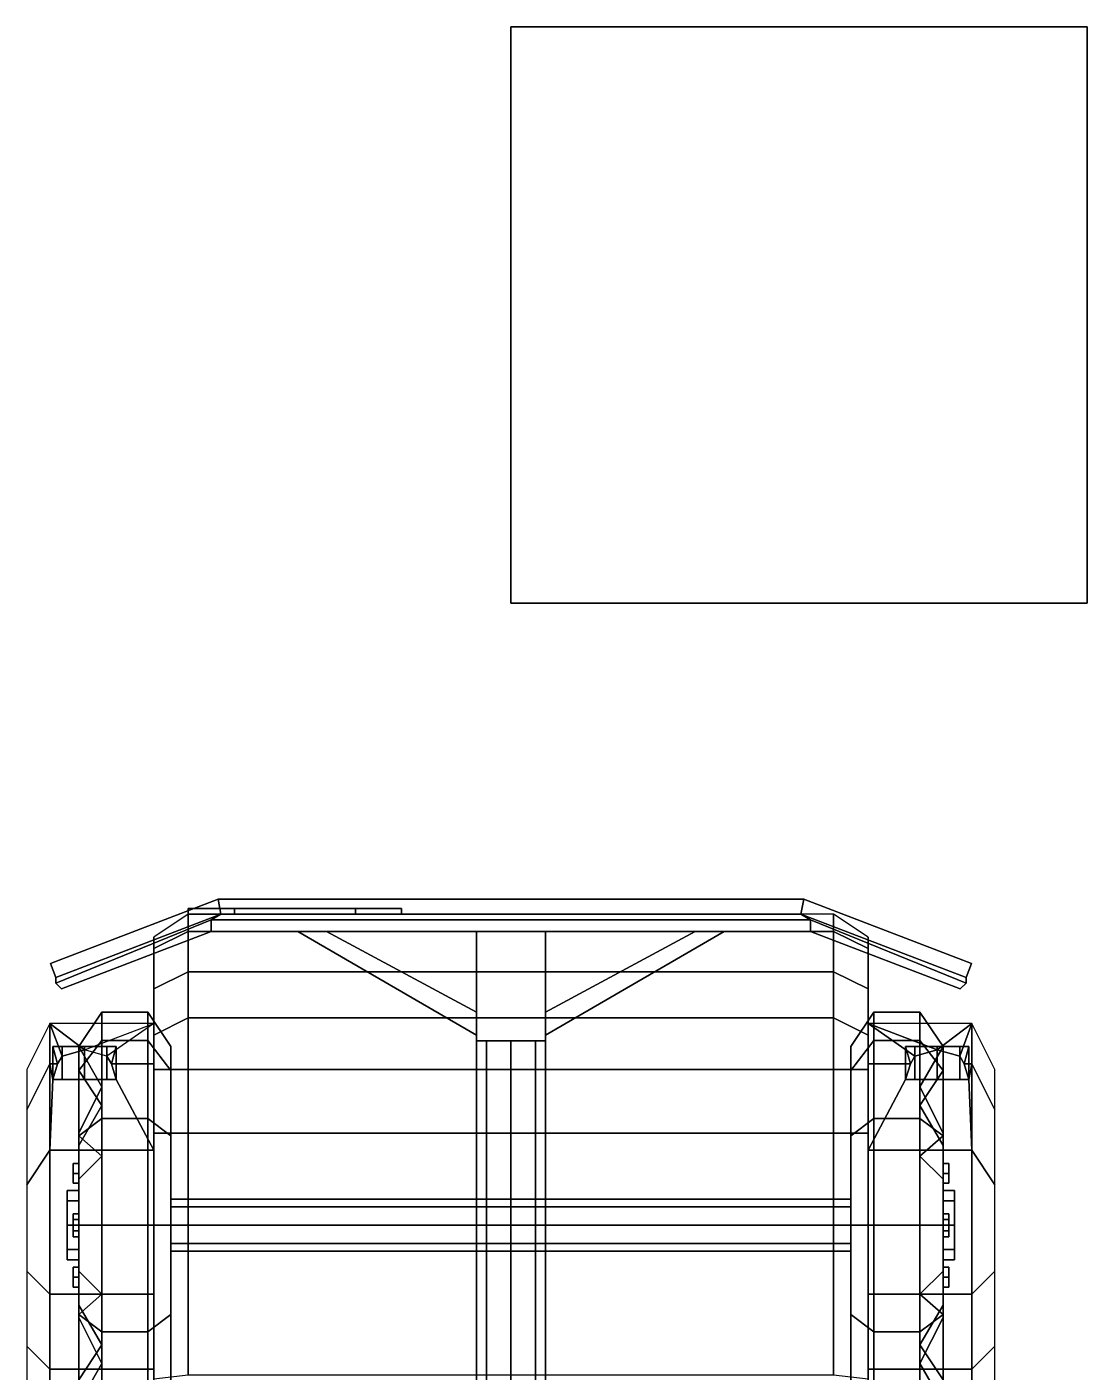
# Model space of a CAD drawing. Header units: millimetres. Extents: x -0.92 to 1, y -2.02 to 3.5.
# Drawn here: x -0.84 to 1, y 1.165 to 3.5 of the extents above; entities that cross this region are included whole.
import ezdxf

# ---------------------------------------------------------------- set-up
doc = ezdxf.new("R2010")
doc.units = ezdxf.units.MM
doc.layers.add('hull', color=3, linetype='Continuous')
doc.layers.add('wheels', color=2, linetype='Continuous')

msp = doc.modelspace()

# ---------------------------------------------------------------- linework, layer by layer
for points in [[(1, 3.5, -2.46), (1, 3.5, -3.46), (0, 3.5, -3.46), (0, 3.5, -2.46)], [(1, 3.5, -3.46), (1, 2.5, -3.46), (0, 2.5, -3.46), (0, 3.5, -3.46)], [(0, 3.5, -3.46), (0, 2.5, -3.46), (0, 2.5, -2.46), (0, 3.5, -2.46)], [(0, 3.5, -2.46), (0, 2.5, -2.46), (1, 2.5, -2.46), (1, 3.5, -2.46)], [(1, 2.5, -2.46), (1, 2.5, -3.46), (1, 3.5, -3.46), (1, 3.5, -2.46)], [(0, 2.5, -2.46), (0, 2.5, -3.46), (1, 2.5, -3.46), (1, 2.5, -2.46)], [(-0.5034, 1.96, 0.52), (-0.5083, 1.986, 0.505), (-0.7993, 1.8743, 0.505), (-0.79, 1.85, 0.52)], [(-0.5083, 1.986, 0.475), (-0.5034, 1.96, 0.46), (-0.79, 1.85, 0.46), (-0.7993, 1.8743, 0.475)], [(-0.5083, 1.986, 0.505), (-0.5083, 1.986, 0.475), (-0.7993, 1.8743, 0.475), (-0.7993, 1.8743, 0.505)], [(-0.5083, 1.986, 0.505), (-0.5034, 1.96, 0.52), (0.5034, 1.96, 0.52), (0.5083, 1.986, 0.505)], [(-0.5083, 1.986, 0.475), (-0.5083, 1.986, 0.505), (0.5083, 1.986, 0.505), (0.5083, 1.986, 0.475)], [(-0.5034, 1.96, 0.46), (-0.5083, 1.986, 0.475), (0.5083, 1.986, 0.475), (0.5034, 1.96, 0.46)], [(0.5083, 1.986, 0.505), (0.5034, 1.96, 0.52), (0.79, 1.85, 0.52), (0.7993, 1.8743, 0.505)], [(0.5034, 1.96, 0.46), (0.5083, 1.986, 0.475), (0.7993, 1.8743, 0.475), (0.79, 1.85, 0.46)], [(0.5083, 1.986, 0.475), (0.5083, 1.986, 0.505), (0.7993, 1.8743, 0.505), (0.7993, 1.8743, 0.475)], [(-0.19, 1.97, 0.69), (-0.19, 1.97, 0.55), (-0.56, 1.97, 0.55), (-0.56, 1.97, 0.69)], [(-0.27, 1.97, 0.78), (-0.19, 1.97, 0.69), (-0.56, 1.97, 0.69), (-0.48, 1.97, 0.78)], [(-0.48, 1.96, 0.78), (-0.48, 1.97, 0.78), (-0.56, 1.97, 0.69), (-0.56, 1.96, 0.69)], [(-0.56, 1.96, 0.69), (-0.56, 1.97, 0.69), (-0.56, 1.97, 0.55), (-0.56, 1.96, 0.55)], [(-0.27, 1.96, 0.78), (-0.27, 1.97, 0.78), (-0.48, 1.97, 0.78), (-0.48, 1.96, 0.78)], [(-0.19, 1.96, 0.69), (-0.19, 1.97, 0.69), (-0.27, 1.97, 0.78), (-0.27, 1.96, 0.78)], [(-0.19, 1.96, 0.55), (-0.19, 1.97, 0.55), (-0.19, 1.97, 0.69), (-0.19, 1.96, 0.69)], [(-0.5034, 1.96, 0.46), (-0.52, 1.95, 0.43), (-0.79, 1.84, 0.43), (-0.79, 1.85, 0.46)], [(-0.79, 1.84, 0.55), (-0.52, 1.95, 0.55), (-0.5034, 1.96, 0.52), (-0.79, 1.85, 0.52)], [(-0.79, 1.84, 0.43), (-0.52, 1.95, 0.43), (-0.52, 1.93, 0.43), (-0.78, 1.83, 0.43)], [(-0.52, 1.93, 0.55), (-0.52, 1.95, 0.55), (-0.79, 1.84, 0.55), (-0.78, 1.83, 0.55)], [(-0.56, 1.96, 0.69), (-0.56, 1.96, 0.55), (-0.19, 1.96, 0.55), (-0.19, 1.96, 0.69)], [(-0.48, 1.96, 0.78), (-0.56, 1.96, 0.69), (-0.19, 1.96, 0.69), (-0.27, 1.96, 0.78)], [(-0.52, 1.95, 0.43), (-0.5034, 1.96, 0.46), (0.5034, 1.96, 0.46), (0.52, 1.95, 0.43)], [(0.5034, 1.96, 0.52), (-0.5034, 1.96, 0.52), (-0.52, 1.95, 0.55), (0.52, 1.95, 0.55)], [(-0.52, 1.93, 0.43), (-0.52, 1.95, 0.43), (0.52, 1.95, 0.43), (0.52, 1.93, 0.43)], [(0.52, 1.95, 0.55), (-0.52, 1.95, 0.55), (-0.52, 1.93, 0.55), (0.52, 1.93, 0.55)], [(0.79, 1.84, 0.43), (0.52, 1.95, 0.43), (0.5034, 1.96, 0.46), (0.79, 1.85, 0.46)], [(0.5034, 1.96, 0.52), (0.52, 1.95, 0.55), (0.79, 1.84, 0.55), (0.79, 1.85, 0.52)], [(0.52, 1.93, 0.43), (0.52, 1.95, 0.43), (0.79, 1.84, 0.43), (0.78, 1.83, 0.43)], [(0.79, 1.84, 0.55), (0.52, 1.95, 0.55), (0.52, 1.93, 0.55), (0.78, 1.83, 0.55)], [(-0.78, 1.83, 0.43), (-0.52, 1.93, 0.43), (-0.52, 1.93, 0.55), (-0.78, 1.83, 0.55)], [(-0.37, 1.93, 0.55), (-0.52, 1.93, 0.55), (-0.52, 1.93, 0.43), (-0.37, 1.93, 0.43)], [(-0.37, 1.93, 0.43), (-0.06, 1.75, 0.43), (-0.06, 1.75, 0.55), (-0.37, 1.93, 0.55)], [(-0.32, 1.93, 0.43), (-0.06, 1.79, 0.43), (-0.06, 1.75, 0.43), (-0.37, 1.93, 0.43)], [(-0.06, 1.75, 0.55), (-0.06, 1.79, 0.55), (-0.32, 1.93, 0.55), (-0.37, 1.93, 0.55)], [(-0.06, 1.93, 0.55), (-0.32, 1.93, 0.55), (-0.32, 1.93, 0.43), (-0.06, 1.93, 0.43)], [(-0.32, 1.93, 0.55), (-0.06, 1.79, 0.55), (-0.06, 1.79, 0.43), (-0.32, 1.93, 0.43)], [(-0.06, 1.79, 0.55), (-0.06, 1.93, 0.55), (-0.06, 1.93, 0.43), (-0.06, 1.79, 0.43)], [(-0.06, 1.74, 0.43), (-0.06, 1.93, 0.43), (0.06, 1.93, 0.43), (0.06, 1.74, 0.43)], [(0.06, 1.93, 0.55), (-0.06, 1.93, 0.55), (-0.06, 1.74, 0.55), (0.06, 1.74, 0.55)], [(0.32, 1.93, 0.55), (0.06, 1.93, 0.55), (0.06, 1.93, 0.43), (0.32, 1.93, 0.43)], [(0.06, 1.79, 0.43), (0.06, 1.93, 0.43), (0.06, 1.93, 0.55), (0.06, 1.79, 0.55)], [(0.32, 1.93, 0.43), (0.06, 1.79, 0.43), (0.06, 1.79, 0.55), (0.32, 1.93, 0.55)], [(0.37, 1.93, 0.55), (0.06, 1.75, 0.55), (0.06, 1.75, 0.43), (0.37, 1.93, 0.43)], [(0.06, 1.75, 0.43), (0.06, 1.79, 0.43), (0.32, 1.93, 0.43), (0.37, 1.93, 0.43)], [(0.32, 1.93, 0.55), (0.06, 1.79, 0.55), (0.06, 1.75, 0.55), (0.37, 1.93, 0.55)], [(0.52, 1.93, 0.55), (0.37, 1.93, 0.55), (0.37, 1.93, 0.43), (0.52, 1.93, 0.43)], [(0.78, 1.83, 0.55), (0.52, 1.93, 0.55), (0.52, 1.93, 0.43), (0.78, 1.83, 0.43)], [(-0.7993, 1.8743, 0.475), (-0.79, 1.85, 0.46), (-0.79, 1.85, 0.52), (-0.7993, 1.8743, 0.505)], [(0.7993, 1.8743, 0.505), (0.79, 1.85, 0.52), (0.79, 1.85, 0.46), (0.7993, 1.8743, 0.475)], [(-0.79, 1.85, 0.46), (-0.79, 1.84, 0.43), (-0.79, 1.84, 0.55), (-0.79, 1.85, 0.52)], [(0.79, 1.85, 0.52), (0.79, 1.84, 0.55), (0.79, 1.84, 0.43), (0.79, 1.85, 0.46)], [(-0.79, 1.84, 0.43), (-0.78, 1.83, 0.43), (-0.78, 1.83, 0.55), (-0.79, 1.84, 0.55)], [(-0.78, 1.83, 0.55), (-0.79, 1.84, 0.55), (-0.79, 1.84, 0.43), (-0.78, 1.83, 0.43)], [(0.78, 1.83, 0.43), (0.79, 1.84, 0.43), (0.79, 1.84, 0.55), (0.78, 1.83, 0.55)], [(0.79, 1.84, 0.55), (0.78, 1.83, 0.55), (0.78, 1.83, 0.43), (0.79, 1.84, 0.43)], [(-0.06, 1.74, 0.55), (-0.06, 1.75, 0.55), (-0.06, 1.75, 0.43), (-0.06, 1.74, 0.43)], [(0.06, 1.74, 0.55), (-0.06, 1.74, 0.55), (-0.06, 1.74, 0.43), (0.06, 1.74, 0.43)], [(-0.06, -1.74, 0.49), (-0.0424, -1.74, 0.5324), (-0.0424, 1.74, 0.5324), (-0.06, 1.74, 0.49)], [(-0.0424, 0.98, 0.4476), (-0.06, 0.98, 0.49), (-0.06, 1.74, 0.49), (-0.0424, 1.74, 0.4476)], [(0, 0.98, 0.43), (-0.0424, 0.98, 0.4476), (-0.0424, 1.74, 0.4476), (0, 1.74, 0.43)], [(-0.0424, -1.74, 0.5324), (0, -1.74, 0.55), (0, 1.74, 0.55), (-0.0424, 1.74, 0.5324)], [(0.0424, 0.98, 0.4476), (0, 0.98, 0.43), (0, 1.74, 0.43), (0.0424, 1.74, 0.4476)], [(0, -1.74, 0.55), (0.0424, -1.74, 0.5324), (0.0424, 1.74, 0.5324), (0, 1.74, 0.55)], [(0.0424, -1.74, 0.5324), (0.06, -1.74, 0.49), (0.06, 1.74, 0.49), (0.0424, 1.74, 0.5324)], [(0.06, 0.98, 0.49), (0.0424, 0.98, 0.4476), (0.0424, 1.74, 0.4476), (0.06, 1.74, 0.49)], [(0.06, 1.74, 0.43), (0.06, 1.75, 0.43), (0.06, 1.75, 0.55), (0.06, 1.74, 0.55)], [(-0.59, 1.4518, 0.3382), (-0.59, 1.465, 0.37), (0.59, 1.465, 0.37), (0.59, 1.4518, 0.3382)], [(-0.59, 1.465, 0.37), (-0.59, 1.4518, 0.4018), (0.59, 1.4518, 0.4018), (0.59, 1.465, 0.37)], [(-0.59, 1.42, 0.325), (-0.59, 1.4518, 0.3382), (0.59, 1.4518, 0.3382), (0.59, 1.42, 0.325)], [(-0.59, 1.4518, 0.4018), (-0.59, 1.42, 0.415), (0.59, 1.42, 0.415), (0.59, 1.4518, 0.4018)], [(-0.59, 1.3882, 0.3382), (-0.59, 1.42, 0.325), (0.59, 1.42, 0.325), (0.59, 1.3882, 0.3382)], [(-0.59, 1.42, 0.415), (-0.59, 1.3882, 0.4018), (0.59, 1.3882, 0.4018), (0.59, 1.42, 0.415)], [(-0.59, 1.375, 0.37), (-0.59, 1.3882, 0.3382), (0.59, 1.3882, 0.3382), (0.59, 1.375, 0.37)], [(-0.59, 1.3882, 0.4018), (-0.59, 1.375, 0.37), (0.59, 1.375, 0.37), (0.59, 1.3882, 0.4018)]]:
    msp.add_3dface(points)
at = {"layer": 'hull'}
for points in [[(-0.62, 1.92, 0.55), (-0.62, 1.9, 0.68), (-0.56, 1.93, 0.71), (-0.56, 1.96, 0.55)], [(-0.56, 1.96, 0.55), (-0.56, 1.93, 0.71), (0.56, 1.93, 0.71), (0.56, 1.96, 0.55)], [(0.56, 1.96, 0.55), (0.56, 1.93, 0.71), (0.62, 1.9, 0.68), (0.62, 1.92, 0.55)], [(-0.62, 1.9, 0.68), (-0.62, 1.83, 0.84), (-0.56, 1.86, 0.87), (-0.56, 1.93, 0.71)], [(-0.62, 1.77, 0.55), (-0.62, 1.7, 0.65), (-0.62, 1.9, 0.68), (-0.62, 1.92, 0.55)], [(-0.56, 1.93, 0.71), (-0.56, 1.86, 0.87), (0.56, 1.86, 0.87), (0.56, 1.93, 0.71)], [(0.56, 1.93, 0.71), (0.56, 1.86, 0.87), (0.62, 1.83, 0.84), (0.62, 1.9, 0.68)], [(0.62, 1.92, 0.55), (0.62, 1.9, 0.68), (0.62, 1.7, 0.65), (0.62, 1.77, 0.55)], [(-0.62, 1.7, 0.65), (-0.62, 1.7, 0.65), (-0.62, 1.83, 0.84), (-0.62, 1.9, 0.68)], [(0.62, 1.9, 0.68), (0.62, 1.83, 0.84), (0.62, 1.7, 0.65)], [(-0.62, 1.83, 0.84), (-0.62, 1.75, 0.94), (-0.56, 1.78, 0.97), (-0.56, 1.86, 0.87)], [(-0.56, 1.86, 0.87), (-0.56, 1.78, 0.97), (0.56, 1.78, 0.97), (0.56, 1.86, 0.87)], [(0.56, 1.86, 0.87), (0.56, 1.78, 0.97), (0.62, 1.75, 0.94), (0.62, 1.83, 0.84)], [(-0.62, 1.7, 0.65), (-0.62, 1.55, 0.76), (-0.62, 1.75, 0.94), (-0.62, 1.83, 0.84)], [(0.62, 1.83, 0.84), (0.62, 1.75, 0.94), (0.62, 1.55, 0.76), (0.62, 1.7, 0.65)], [(-0.62, 1.75, 0.94), (-0.62, 1.69, 1), (-0.56, 1.69, 1.03), (-0.56, 1.78, 0.97)], [(-0.56, 1.78, 0.97), (-0.56, 1.69, 1.03), (0.56, 1.69, 1.03), (0.56, 1.78, 0.97)], [(0.56, 1.78, 0.97), (0.56, 1.69, 1.03), (0.62, 1.69, 1), (0.62, 1.75, 0.94)], [(-0.84, 1.69, 0.55), (-0.84, 1.62, 0.62), (-0.8, 1.7, 0.65), (-0.8, 1.77, 0.55)], [(-0.8, 1.77, 0.55), (-0.74, 1.7245, 0.615), (-0.74, 1.7245, 0.615), (-0.62, 1.77, 0.55)], [(-0.7867, 1.7, 0.65), (-0.7789, 1.7132, 0.6311), (-0.8, 1.77, 0.55), (-0.8, 1.7, 0.65)], [(-0.7789, 1.7132, 0.6311), (-0.74, 1.7245, 0.615), (-0.8, 1.77, 0.55)], [(-0.7011, 1.7132, 0.6311), (-0.6933, 1.7, 0.65), (-0.62, 1.7, 0.65), (-0.62, 1.77, 0.55)], [(0.62, 1.77, 0.55), (0.74, 1.7245, 0.615), (0.74, 1.7245, 0.615), (0.8, 1.77, 0.55)], [(0.7011, 1.7132, 0.6311), (0.74, 1.7245, 0.615), (0.62, 1.77, 0.55)], [(0.6933, 1.7, 0.65), (0.7011, 1.7132, 0.6311), (0.62, 1.77, 0.55), (0.62, 1.7, 0.65)], [(0.74, 1.7245, 0.615), (0.7789, 1.7132, 0.6311), (0.8, 1.77, 0.55)], [(0.7789, 1.7132, 0.6311), (0.7867, 1.7, 0.65), (0.8, 1.7, 0.65), (0.8, 1.77, 0.55)], [(0.8, 1.77, 0.55), (0.8, 1.7, 0.65), (0.84, 1.62, 0.62), (0.84, 1.69, 0.55)], [(-0.7789, 1.73, 0.7089), (-0.795, 1.73, 0.67), (-0.795, 1.6727, 0.67), (-0.7789, 1.6727, 0.7089)], [(-0.795, 1.73, 0.67), (-0.7789, 1.73, 0.6311), (-0.7789, 1.7132, 0.6311), (-0.7867, 1.7, 0.65)], [(-0.795, 1.6727, 0.67), (-0.795, 1.73, 0.67), (-0.7867, 1.7, 0.65), (-0.795, 1.6727, 0.67)], [(-0.74, 1.73, 0.725), (-0.7789, 1.73, 0.6311), (-0.795, 1.73, 0.67), (-0.7789, 1.73, 0.7089)], [(-0.74, 1.73, 0.725), (-0.7789, 1.73, 0.7089), (-0.7789, 1.6727, 0.7089), (-0.74, 1.6727, 0.725)], [(-0.7789, 1.73, 0.6311), (-0.74, 1.73, 0.615), (-0.74, 1.7245, 0.615), (-0.7789, 1.7132, 0.6311)], [(-0.7011, 1.73, 0.7089), (-0.74, 1.73, 0.615), (-0.7789, 1.73, 0.6311), (-0.74, 1.73, 0.725)], [(-0.7011, 1.73, 0.7089), (-0.74, 1.73, 0.725), (-0.74, 1.6727, 0.725), (-0.7011, 1.6727, 0.7089)], [(-0.74, 1.73, 0.615), (-0.7011, 1.73, 0.6311), (-0.7011, 1.7132, 0.6311), (-0.74, 1.7245, 0.615)], [(-0.685, 1.73, 0.67), (-0.7011, 1.73, 0.6311), (-0.74, 1.73, 0.615), (-0.7011, 1.73, 0.7089)], [(-0.685, 1.73, 0.67), (-0.7011, 1.73, 0.7089), (-0.7011, 1.6727, 0.7089), (-0.685, 1.6727, 0.67)], [(-0.7011, 1.73, 0.6311), (-0.685, 1.73, 0.67), (-0.6933, 1.7, 0.65), (-0.7011, 1.7132, 0.6311)], [(-0.685, 1.73, 0.67), (-0.685, 1.6727, 0.67), (-0.685, 1.6727, 0.67), (-0.6933, 1.7, 0.65)], [(-0.62, 1.55, 0.76), (-0.62, 1.55, 0.76), (-0.62, 1.69, 1), (-0.62, 1.75, 0.94)], [(0.62, 1.75, 0.94), (0.62, 1.69, 1), (0.62, 1.55, 0.76)], [(0.7011, 1.73, 0.7089), (0.685, 1.73, 0.67), (0.685, 1.6727, 0.67), (0.7011, 1.6727, 0.7089)], [(0.74, 1.73, 0.725), (0.7011, 1.73, 0.6311), (0.685, 1.73, 0.67), (0.7011, 1.73, 0.7089)], [(0.685, 1.6727, 0.67), (0.685, 1.73, 0.67), (0.6933, 1.7, 0.65), (0.685, 1.6727, 0.67)], [(0.685, 1.73, 0.67), (0.7011, 1.73, 0.6311), (0.7011, 1.7132, 0.6311), (0.6933, 1.7, 0.65)], [(0.7789, 1.73, 0.7089), (0.74, 1.73, 0.615), (0.7011, 1.73, 0.6311), (0.74, 1.73, 0.725)], [(0.7011, 1.73, 0.6311), (0.74, 1.73, 0.615), (0.74, 1.7245, 0.615), (0.7011, 1.7132, 0.6311)], [(0.74, 1.73, 0.725), (0.7011, 1.73, 0.7089), (0.7011, 1.6727, 0.7089), (0.74, 1.6727, 0.725)], [(0.795, 1.73, 0.67), (0.7789, 1.73, 0.6311), (0.74, 1.73, 0.615), (0.7789, 1.73, 0.7089)], [(0.74, 1.73, 0.615), (0.7789, 1.73, 0.6311), (0.7789, 1.7132, 0.6311), (0.74, 1.7245, 0.615)], [(0.7789, 1.73, 0.7089), (0.74, 1.73, 0.725), (0.74, 1.6727, 0.725), (0.7789, 1.6727, 0.7089)], [(0.795, 1.73, 0.67), (0.7789, 1.73, 0.7089), (0.7789, 1.6727, 0.7089), (0.795, 1.6727, 0.67)], [(0.7789, 1.73, 0.6311), (0.795, 1.73, 0.67), (0.7867, 1.7, 0.65), (0.7789, 1.7132, 0.6311)], [(0.795, 1.73, 0.67), (0.795, 1.6727, 0.67), (0.795, 1.6727, 0.67), (0.7867, 1.7, 0.65)], [(-0.84, 1.62, 0.62), (-0.84, 1.49, 0.68), (-0.8, 1.55, 0.76), (-0.8, 1.7, 0.65)], [(-0.8, 1.7, 0.65), (-0.8, 1.55, 0.76), (-0.795, 1.6727, 0.67)], [(-0.8, 1.7, 0.65), (-0.795, 1.6727, 0.67), (-0.7867, 1.7, 0.65)], [(-0.6933, 1.7, 0.65), (-0.685, 1.6727, 0.67), (-0.62, 1.55, 0.76), (-0.62, 1.7, 0.65)], [(-0.62, 1.55, 0.76), (-0.62, 1.55, 0.76), (-0.62, 1.58, 1.03), (-0.62, 1.69, 1)], [(-0.62, 1.69, 1), (-0.62, 1.58, 1.03), (-0.56, 1.58, 1.06), (-0.56, 1.69, 1.03)], [(-0.56, 1.69, 1.03), (-0.56, 1.58, 1.06), (0.56, 1.58, 1.06), (0.56, 1.69, 1.03)], [(0.56, 1.69, 1.03), (0.56, 1.58, 1.06), (0.62, 1.58, 1.03), (0.62, 1.69, 1)], [(0.62, 1.7, 0.65), (0.62, 1.55, 0.76), (0.685, 1.6727, 0.67), (0.6933, 1.7, 0.65)], [(0.62, 1.69, 1), (0.62, 1.58, 1.03), (0.62, 1.55, 0.76)], [(0.7867, 1.7, 0.65), (0.795, 1.6727, 0.67), (0.795, 1.6727, 0.67), (0.8, 1.7, 0.65)], [(0.795, 1.6727, 0.67), (0.8, 1.55, 0.76), (0.8, 1.55, 0.76), (0.8, 1.7, 0.65)], [(0.8, 1.7, 0.65), (0.8, 1.55, 0.76), (0.84, 1.49, 0.68), (0.84, 1.62, 0.62)], [(-0.795, 1.6727, 0.67), (-0.8, 1.55, 0.76), (-0.62, 1.55, 0.76), (-0.685, 1.6727, 0.67)], [(-0.7789, 1.6727, 0.7089), (-0.795, 1.6727, 0.67), (-0.685, 1.6727, 0.67), (-0.7011, 1.6727, 0.7089)], [(-0.74, 1.6727, 0.725), (-0.7789, 1.6727, 0.7089), (-0.7011, 1.6727, 0.7089), (-0.74, 1.6727, 0.725)], [(0.685, 1.6727, 0.67), (0.62, 1.55, 0.76), (0.8, 1.55, 0.76), (0.795, 1.6727, 0.67)], [(0.7011, 1.6727, 0.7089), (0.685, 1.6727, 0.67), (0.795, 1.6727, 0.67), (0.7789, 1.6727, 0.7089)], [(0.74, 1.6727, 0.725), (0.7011, 1.6727, 0.7089), (0.7789, 1.6727, 0.7089), (0.74, 1.6727, 0.725)], [(-0.62, 1.55, 0.76), (-0.62, 1.3, 0.76), (-0.62, 1.1533, 1.03), (-0.62, 1.58, 1.03)], [(-0.62, 1.58, 1.03), (-0.62, 1.1533, 1.03), (-0.56, 1.16, 1.06), (-0.56, 1.58, 1.06)], [(-0.56, 1.58, 1.06), (-0.56, 1.16, 1.06), (0.56, 1.16, 1.06), (0.56, 1.58, 1.06)], [(0.56, 1.58, 1.06), (0.56, 1.16, 1.06), (0.62, 1.1533, 1.03), (0.62, 1.58, 1.03)], [(0.62, 1.58, 1.03), (0.62, 1.1533, 1.03), (0.62, 1.3, 0.76), (0.62, 1.55, 0.76)], [(-0.84, 1.49, 0.68), (-0.84, 1.34, 0.68), (-0.8, 1.3, 0.76), (-0.8, 1.55, 0.76)], [(-0.8, 1.55, 0.76), (-0.8, 1.3, 0.76), (-0.62, 1.3, 0.76), (-0.62, 1.55, 0.76)], [(0.62, 1.55, 0.76), (0.62, 1.3, 0.76), (0.8, 1.3, 0.76), (0.8, 1.55, 0.76)], [(0.8, 1.55, 0.76), (0.8, 1.3, 0.76), (0.84, 1.34, 0.68), (0.84, 1.49, 0.68)], [(-0.84, 1.34, 0.68), (-0.84, 1.21, 0.61), (-0.8, 1.17, 0.68), (-0.8, 1.3, 0.76)], [(0.8, 1.3, 0.76), (0.8, 1.17, 0.68), (0.84, 1.21, 0.61), (0.84, 1.34, 0.68)], [(-0.8, 1.3, 0.76), (-0.8, 1.17, 0.68), (-0.62, 1.17, 0.68), (-0.62, 1.3, 0.76)], [(-0.62, 1.3, 0.76), (-0.62, 1.17, 0.68), (-0.62, 1.1533, 1.03)], [(0.62, 1.1533, 1.03), (0.62, 1.1533, 1.03), (0.62, 1.17, 0.68), (0.62, 1.3, 0.76)], [(0.62, 1.3, 0.76), (0.62, 1.17, 0.68), (0.8, 1.17, 0.68), (0.8, 1.3, 0.76)], [(-0.84, 1.21, 0.61), (-0.84, 1.13, 0.51), (-0.8, 1.07, 0.55), (-0.8, 1.17, 0.68)], [(0.8, 1.17, 0.68), (0.8, 1.07, 0.55), (0.84, 1.13, 0.51), (0.84, 1.21, 0.61)], [(-0.8, 1.17, 0.68), (-0.8, 1.07, 0.55), (-0.62, 1.07, 0.55), (-0.62, 1.17, 0.68)], [(-0.62, 1.17, 0.68), (-0.62, 1.07, 0.55), (-0.62, 1.1533, 1.03)], [(0.62, 1.1533, 1.03), (0.62, 1.1533, 1.03), (0.62, 1.07, 0.55), (0.62, 1.17, 0.68)], [(0.62, 1.17, 0.68), (0.62, 1.07, 0.55), (0.8, 1.07, 0.55), (0.8, 1.17, 0.68)]]:
    msp.add_3dface(points, dxfattribs=at)
at = {"layer": 'wheels'}
for points in [[(-0.71, 1.79, 0.37), (-0.71, 1.7404, 0.185), (-0.75, 1.6885, 0.215), (-0.75, 1.73, 0.37)], [(-0.71, 1.7404, 0.555), (-0.71, 1.79, 0.37), (-0.75, 1.73, 0.37), (-0.75, 1.6885, 0.525)], [(-0.63, 1.79, 0.37), (-0.63, 1.7404, 0.185), (-0.71, 1.7404, 0.185), (-0.71, 1.79, 0.37)], [(-0.63, 1.7404, 0.555), (-0.63, 1.79, 0.37), (-0.71, 1.79, 0.37), (-0.71, 1.7404, 0.555)], [(-0.63, 1.7404, 0.185), (-0.63, 1.79, 0.37), (-0.59, 1.73, 0.37), (-0.59, 1.6885, 0.215)], [(-0.63, 1.79, 0.37), (-0.63, 1.7404, 0.555), (-0.59, 1.6885, 0.525), (-0.59, 1.73, 0.37)], [(0.63, 1.79, 0.37), (0.63, 1.7404, 0.185), (0.59, 1.6885, 0.215), (0.59, 1.73, 0.37)], [(0.63, 1.7404, 0.555), (0.63, 1.79, 0.37), (0.59, 1.73, 0.37), (0.59, 1.6885, 0.525)], [(0.63, 1.7404, 0.185), (0.63, 1.79, 0.37), (0.71, 1.79, 0.37), (0.71, 1.7404, 0.185)], [(0.63, 1.79, 0.37), (0.63, 1.7404, 0.555), (0.71, 1.7404, 0.555), (0.71, 1.79, 0.37)], [(0.71, 1.7404, 0.185), (0.71, 1.79, 0.37), (0.75, 1.73, 0.37), (0.75, 1.6885, 0.215)], [(0.71, 1.79, 0.37), (0.71, 1.7404, 0.555), (0.75, 1.6885, 0.525), (0.75, 1.73, 0.37)], [(-0.71, 1.7404, 0.185), (-0.71, 1.605, 0.0496), (-0.75, 1.575, 0.1015), (-0.75, 1.6885, 0.215)], [(-0.71, 1.605, 0.6904), (-0.71, 1.7404, 0.555), (-0.75, 1.6885, 0.525), (-0.75, 1.575, 0.6385)], [(-0.75, 1.73, 0.37), (-0.75, 1.6885, 0.215), (-0.71, 1.6278, 0.25), (-0.71, 1.66, 0.37)], [(-0.75, 1.6885, 0.525), (-0.75, 1.73, 0.37), (-0.71, 1.66, 0.37), (-0.71, 1.6278, 0.49)], [(-0.63, 1.7404, 0.185), (-0.63, 1.605, 0.0496), (-0.71, 1.605, 0.0496), (-0.71, 1.7404, 0.185)], [(-0.63, 1.605, 0.6904), (-0.63, 1.7404, 0.555), (-0.71, 1.7404, 0.555), (-0.71, 1.605, 0.6904)], [(-0.63, 1.605, 0.0496), (-0.63, 1.7404, 0.185), (-0.59, 1.6885, 0.215), (-0.59, 1.575, 0.1015)], [(-0.63, 1.7404, 0.555), (-0.63, 1.605, 0.6904), (-0.59, 1.575, 0.6385), (-0.59, 1.6885, 0.525)], [(-0.59, 1.6885, 0.525), (-0.59, 1.11, 0.37), (-0.59, 1.1515, 0.215), (-0.59, 1.73, 0.37)], [(-0.59, 1.73, 0.37), (-0.59, 1.1515, 0.215), (-0.59, 1.265, 0.1015), (-0.59, 1.6885, 0.215)], [(0.63, 1.7404, 0.185), (0.63, 1.605, 0.0496), (0.59, 1.575, 0.1015), (0.59, 1.6885, 0.215)], [(0.63, 1.605, 0.6904), (0.63, 1.7404, 0.555), (0.59, 1.6885, 0.525), (0.59, 1.575, 0.6385)], [(0.59, 1.1515, 0.525), (0.59, 1.73, 0.37), (0.59, 1.6885, 0.215), (0.59, 1.11, 0.37)], [(0.59, 1.265, 0.6385), (0.59, 1.6885, 0.525), (0.59, 1.73, 0.37), (0.59, 1.1515, 0.525)], [(0.63, 1.605, 0.0496), (0.63, 1.7404, 0.185), (0.71, 1.7404, 0.185), (0.71, 1.605, 0.0496)], [(0.63, 1.7404, 0.555), (0.63, 1.605, 0.6904), (0.71, 1.605, 0.6904), (0.71, 1.7404, 0.555)], [(0.71, 1.605, 0.0496), (0.71, 1.7404, 0.185), (0.75, 1.6885, 0.215), (0.75, 1.575, 0.1015)], [(0.71, 1.7404, 0.555), (0.71, 1.605, 0.6904), (0.75, 1.575, 0.6385), (0.75, 1.6885, 0.525)], [(0.75, 1.6885, 0.215), (0.75, 1.73, 0.37), (0.71, 1.66, 0.37), (0.71, 1.6278, 0.25)], [(0.75, 1.73, 0.37), (0.75, 1.6885, 0.525), (0.71, 1.6278, 0.49), (0.71, 1.66, 0.37)], [(-0.75, 1.6885, 0.215), (-0.75, 1.575, 0.1015), (-0.71, 1.54, 0.1622), (-0.71, 1.6278, 0.25)], [(-0.75, 1.575, 0.6385), (-0.75, 1.6885, 0.525), (-0.71, 1.6278, 0.49), (-0.71, 1.54, 0.5778)], [(-0.59, 1.6885, 0.215), (-0.59, 1.265, 0.1015), (-0.59, 1.42, 0.06), (-0.59, 1.575, 0.1015)], [(-0.59, 1.575, 0.6385), (-0.59, 1.1515, 0.525), (-0.59, 1.11, 0.37), (-0.59, 1.6885, 0.525)], [(0.59, 1.11, 0.37), (0.59, 1.6885, 0.215), (0.59, 1.575, 0.1015), (0.59, 1.1515, 0.215)], [(0.59, 1.42, 0.68), (0.59, 1.575, 0.6385), (0.59, 1.6885, 0.525), (0.59, 1.265, 0.6385)], [(0.75, 1.575, 0.1015), (0.75, 1.6885, 0.215), (0.71, 1.6278, 0.25), (0.71, 1.54, 0.1622)], [(0.75, 1.6885, 0.525), (0.75, 1.575, 0.6385), (0.71, 1.54, 0.5778), (0.71, 1.6278, 0.49)], [(-0.71, 1.66, 0.37), (-0.71, 1.6278, 0.25), (-0.75, 1.5586, 0.29), (-0.75, 1.58, 0.37)], [(-0.71, 1.6278, 0.49), (-0.71, 1.66, 0.37), (-0.75, 1.58, 0.37), (-0.75, 1.5586, 0.45)], [(0.71, 1.6278, 0.25), (0.71, 1.66, 0.37), (0.75, 1.58, 0.37), (0.75, 1.5586, 0.29)], [(0.71, 1.66, 0.37), (0.71, 1.6278, 0.49), (0.75, 1.5586, 0.45), (0.75, 1.58, 0.37)], [(-0.71, 1.6278, 0.25), (-0.71, 1.54, 0.1622), (-0.75, 1.5, 0.2314), (-0.75, 1.5586, 0.29)], [(-0.71, 1.54, 0.5778), (-0.71, 1.6278, 0.49), (-0.75, 1.5586, 0.45), (-0.75, 1.5, 0.5086)], [(0.71, 1.54, 0.1622), (0.71, 1.6278, 0.25), (0.75, 1.5586, 0.29), (0.75, 1.5, 0.2314)], [(0.71, 1.6278, 0.49), (0.71, 1.54, 0.5778), (0.75, 1.5, 0.5086), (0.75, 1.5586, 0.45)], [(-0.71, 1.42, 0.74), (-0.71, 1.605, 0.6904), (-0.75, 1.575, 0.6385), (-0.75, 1.42, 0.68)], [(-0.71, 1.605, 0.0496), (-0.71, 1.42), (-0.75, 1.42, 0.06), (-0.75, 1.575, 0.1015)], [(-0.63, 1.42, 0.74), (-0.63, 1.605, 0.6904), (-0.71, 1.605, 0.6904), (-0.71, 1.42, 0.74)], [(-0.63, 1.605, 0.0496), (-0.63, 1.42), (-0.71, 1.42), (-0.71, 1.605, 0.0496)], [(-0.63, 1.605, 0.6904), (-0.63, 1.42, 0.74), (-0.59, 1.42, 0.68), (-0.59, 1.575, 0.6385)], [(-0.63, 1.42), (-0.63, 1.605, 0.0496), (-0.59, 1.575, 0.1015), (-0.59, 1.42, 0.06)], [(0.63, 1.42, 0.74), (0.63, 1.605, 0.6904), (0.59, 1.575, 0.6385), (0.59, 1.42, 0.68)], [(0.63, 1.605, 0.0496), (0.63, 1.42), (0.59, 1.42, 0.06), (0.59, 1.575, 0.1015)], [(0.63, 1.605, 0.6904), (0.63, 1.42, 0.74), (0.71, 1.42, 0.74), (0.71, 1.605, 0.6904)], [(0.63, 1.42), (0.63, 1.605, 0.0496), (0.71, 1.605, 0.0496), (0.71, 1.42)], [(0.71, 1.605, 0.6904), (0.71, 1.42, 0.74), (0.75, 1.42, 0.68), (0.75, 1.575, 0.6385)], [(0.71, 1.42), (0.71, 1.605, 0.0496), (0.75, 1.575, 0.1015), (0.75, 1.42, 0.06)], [(-0.75, 1.58, 0.37), (-0.75, 1.5586, 0.29), (-0.75, 1.4624, 0.3276), (-0.75, 1.48, 0.37)], [(-0.75, 1.5586, 0.45), (-0.75, 1.58, 0.37), (-0.75, 1.48, 0.37), (-0.75, 1.4624, 0.4124)], [(-0.75, 1.575, 0.1015), (-0.75, 1.42, 0.06), (-0.71, 1.42, 0.13), (-0.71, 1.54, 0.1622)], [(-0.75, 1.42, 0.68), (-0.75, 1.575, 0.6385), (-0.71, 1.54, 0.5778), (-0.71, 1.42, 0.61)], [(-0.59, 1.42, 0.68), (-0.59, 1.265, 0.6385), (-0.59, 1.1515, 0.525), (-0.59, 1.575, 0.6385)], [(0.59, 1.1515, 0.215), (0.59, 1.575, 0.1015), (0.59, 1.42, 0.06), (0.59, 1.265, 0.1015)], [(0.75, 1.42, 0.06), (0.75, 1.575, 0.1015), (0.71, 1.54, 0.1622), (0.71, 1.42, 0.13)], [(0.75, 1.575, 0.6385), (0.75, 1.42, 0.68), (0.71, 1.42, 0.61), (0.71, 1.54, 0.5778)], [(0.75, 1.5586, 0.29), (0.75, 1.58, 0.37), (0.75, 1.48, 0.37), (0.75, 1.4624, 0.3276)], [(0.75, 1.58, 0.37), (0.75, 1.5586, 0.45), (0.75, 1.4624, 0.4124), (0.75, 1.48, 0.37)], [(-0.75, 1.5586, 0.29), (-0.75, 1.5, 0.2314), (-0.75, 1.4624, 0.3276)], [(-0.75, 1.5, 0.5086), (-0.75, 1.5586, 0.45), (-0.75, 1.4624, 0.4124)], [(0.75, 1.5, 0.2314), (0.75, 1.5586, 0.29), (0.75, 1.4624, 0.3276)], [(0.75, 1.5586, 0.45), (0.75, 1.5, 0.5086), (0.75, 1.4624, 0.4124)], [(-0.76, 1.5273, 0.38), (-0.76, 1.5273, 0.36), (-0.76, 1.51, 0.35), (-0.76, 1.51, 0.39)], [(-0.75, 1.5273, 0.36), (-0.75, 1.51, 0.35), (-0.76, 1.51, 0.35), (-0.76, 1.5273, 0.36)], [(-0.75, 1.5273, 0.38), (-0.75, 1.5273, 0.36), (-0.76, 1.5273, 0.36), (-0.76, 1.5273, 0.38)], [(-0.75, 1.51, 0.39), (-0.75, 1.5273, 0.38), (-0.76, 1.5273, 0.38), (-0.76, 1.51, 0.39)], [(-0.71, 1.54, 0.1622), (-0.71, 1.42, 0.13), (-0.75, 1.42, 0.21), (-0.75, 1.5, 0.2314)], [(-0.71, 1.42, 0.61), (-0.71, 1.54, 0.5778), (-0.75, 1.5, 0.5086), (-0.75, 1.42, 0.53)], [(0.71, 1.42, 0.13), (0.71, 1.54, 0.1622), (0.75, 1.5, 0.2314), (0.75, 1.42, 0.21)], [(0.71, 1.54, 0.5778), (0.71, 1.42, 0.61), (0.75, 1.42, 0.53), (0.75, 1.5, 0.5086)], [(0.75, 1.5273, 0.38), (0.75, 1.51, 0.39), (0.76, 1.51, 0.39), (0.76, 1.5273, 0.38)], [(0.75, 1.5273, 0.36), (0.75, 1.5273, 0.38), (0.76, 1.5273, 0.38), (0.76, 1.5273, 0.36)], [(0.75, 1.51, 0.35), (0.75, 1.5273, 0.36), (0.76, 1.5273, 0.36), (0.76, 1.51, 0.35)], [(0.76, 1.5273, 0.36), (0.76, 1.5273, 0.38), (0.76, 1.51, 0.39), (0.76, 1.51, 0.35)], [(-0.76, 1.51, 0.39), (-0.76, 1.51, 0.35), (-0.76, 1.4927, 0.36), (-0.76, 1.4927, 0.38)], [(-0.75, 1.4927, 0.38), (-0.75, 1.51, 0.39), (-0.76, 1.51, 0.39), (-0.76, 1.4927, 0.38)], [(-0.75, 1.51, 0.35), (-0.75, 1.4927, 0.36), (-0.76, 1.4927, 0.36), (-0.76, 1.51, 0.35)], [(-0.75, 1.5, 0.2314), (-0.75, 1.42, 0.21), (-0.75, 1.42, 0.31), (-0.75, 1.4624, 0.3276)], [(-0.75, 1.42, 0.53), (-0.75, 1.5, 0.5086), (-0.75, 1.4624, 0.4124), (-0.75, 1.42, 0.43)], [(0.75, 1.4927, 0.36), (0.75, 1.51, 0.35), (0.76, 1.51, 0.35), (0.76, 1.4927, 0.36)], [(0.75, 1.51, 0.39), (0.75, 1.4927, 0.38), (0.76, 1.4927, 0.38), (0.76, 1.51, 0.39)], [(0.75, 1.42, 0.21), (0.75, 1.5, 0.2314), (0.75, 1.4624, 0.3276), (0.75, 1.42, 0.31)], [(0.75, 1.5, 0.5086), (0.75, 1.42, 0.53), (0.75, 1.42, 0.43), (0.75, 1.4624, 0.4124)], [(0.76, 1.51, 0.35), (0.76, 1.51, 0.39), (0.76, 1.4927, 0.38), (0.76, 1.4927, 0.36)], [(-0.75, 1.4624, 0.4124), (-0.75, 1.48, 0.37), (-0.77, 1.48, 0.37), (-0.77, 1.4624, 0.4124)], [(-0.75, 1.48, 0.37), (-0.75, 1.4624, 0.3276), (-0.77, 1.4624, 0.3276), (-0.77, 1.48, 0.37)], [(-0.77, 1.42, 0.43), (-0.77, 1.4624, 0.4124), (-0.77, 1.48, 0.37), (-0.77, 1.3776, 0.4124)], [(-0.77, 1.3776, 0.4124), (-0.77, 1.48, 0.37), (-0.77, 1.4624, 0.3276), (-0.77, 1.36, 0.37)], [(-0.75, 1.4927, 0.36), (-0.75, 1.4927, 0.38), (-0.76, 1.4927, 0.38), (-0.76, 1.4927, 0.36)], [(0.75, 1.4927, 0.38), (0.75, 1.4927, 0.36), (0.76, 1.4927, 0.36), (0.76, 1.4927, 0.38)], [(0.75, 1.48, 0.37), (0.75, 1.4624, 0.4124), (0.77, 1.4624, 0.4124), (0.77, 1.48, 0.37)], [(0.75, 1.4624, 0.3276), (0.75, 1.48, 0.37), (0.77, 1.48, 0.37), (0.77, 1.4624, 0.3276)], [(0.77, 1.48, 0.37), (0.77, 1.3776, 0.3276), (0.77, 1.42, 0.31), (0.77, 1.4624, 0.3276)], [(0.77, 1.4624, 0.4124), (0.77, 1.36, 0.37), (0.77, 1.3776, 0.3276), (0.77, 1.48, 0.37)], [(-0.75, 1.4624, 0.3276), (-0.75, 1.42, 0.31), (-0.77, 1.42, 0.31), (-0.77, 1.4624, 0.3276)], [(-0.77, 1.36, 0.37), (-0.77, 1.4624, 0.3276), (-0.77, 1.42, 0.31), (-0.77, 1.3776, 0.3276)], [(-0.75, 1.42, 0.43), (-0.75, 1.4624, 0.4124), (-0.77, 1.4624, 0.4124), (-0.77, 1.42, 0.43)], [(0.75, 1.42, 0.31), (0.75, 1.4624, 0.3276), (0.77, 1.4624, 0.3276), (0.77, 1.42, 0.31)], [(0.75, 1.4624, 0.4124), (0.75, 1.42, 0.43), (0.77, 1.42, 0.43), (0.77, 1.4624, 0.4124)], [(0.77, 1.42, 0.43), (0.77, 1.3776, 0.4124), (0.77, 1.36, 0.37), (0.77, 1.4624, 0.4124)], [(-0.75, 1.43, 0.2973), (-0.75, 1.44, 0.28), (-0.76, 1.44, 0.28), (-0.76, 1.43, 0.2973)], [(-0.75, 1.44, 0.28), (-0.75, 1.43, 0.2627), (-0.76, 1.43, 0.2627), (-0.76, 1.44, 0.28)], [(-0.76, 1.43, 0.2627), (-0.76, 1.41, 0.2627), (-0.76, 1.4, 0.28), (-0.76, 1.44, 0.28)], [(-0.76, 1.44, 0.28), (-0.76, 1.4, 0.28), (-0.76, 1.41, 0.2973), (-0.76, 1.43, 0.2973)], [(-0.76, 1.4, 0.46), (-0.76, 1.44, 0.46), (-0.76, 1.43, 0.4427), (-0.76, 1.41, 0.4427)], [(-0.76, 1.41, 0.4773), (-0.76, 1.43, 0.4773), (-0.76, 1.44, 0.46), (-0.76, 1.4, 0.46)], [(-0.75, 1.43, 0.4773), (-0.75, 1.44, 0.46), (-0.76, 1.44, 0.46), (-0.76, 1.43, 0.4773)], [(-0.75, 1.44, 0.46), (-0.75, 1.43, 0.4427), (-0.76, 1.43, 0.4427), (-0.76, 1.44, 0.46)], [(-0.75, 1.41, 0.2973), (-0.75, 1.43, 0.2973), (-0.76, 1.43, 0.2973), (-0.76, 1.41, 0.2973)], [(-0.75, 1.43, 0.2627), (-0.75, 1.41, 0.2627), (-0.76, 1.41, 0.2627), (-0.76, 1.43, 0.2627)], [(-0.75, 1.41, 0.4773), (-0.75, 1.43, 0.4773), (-0.76, 1.43, 0.4773), (-0.76, 1.41, 0.4773)], [(-0.75, 1.43, 0.4427), (-0.75, 1.41, 0.4427), (-0.76, 1.41, 0.4427), (-0.76, 1.43, 0.4427)], [(0.75, 1.44, 0.28), (0.75, 1.43, 0.2973), (0.76, 1.43, 0.2973), (0.76, 1.44, 0.28)], [(0.75, 1.43, 0.2627), (0.75, 1.44, 0.28), (0.76, 1.44, 0.28), (0.76, 1.43, 0.2627)], [(0.75, 1.44, 0.46), (0.75, 1.43, 0.4773), (0.76, 1.43, 0.4773), (0.76, 1.44, 0.46)], [(0.75, 1.43, 0.4427), (0.75, 1.44, 0.46), (0.76, 1.44, 0.46), (0.76, 1.43, 0.4427)], [(0.75, 1.43, 0.2973), (0.75, 1.41, 0.2973), (0.76, 1.41, 0.2973), (0.76, 1.43, 0.2973)], [(0.75, 1.41, 0.2627), (0.75, 1.43, 0.2627), (0.76, 1.43, 0.2627), (0.76, 1.41, 0.2627)], [(0.75, 1.43, 0.4773), (0.75, 1.41, 0.4773), (0.76, 1.41, 0.4773), (0.76, 1.43, 0.4773)], [(0.75, 1.41, 0.4427), (0.75, 1.43, 0.4427), (0.76, 1.43, 0.4427), (0.76, 1.41, 0.4427)], [(0.76, 1.41, 0.2627), (0.76, 1.43, 0.2627), (0.76, 1.44, 0.28), (0.76, 1.4, 0.28)], [(0.76, 1.4, 0.28), (0.76, 1.44, 0.28), (0.76, 1.43, 0.2973), (0.76, 1.41, 0.2973)], [(0.76, 1.44, 0.46), (0.76, 1.4, 0.46), (0.76, 1.41, 0.4427), (0.76, 1.43, 0.4427)], [(0.76, 1.43, 0.4773), (0.76, 1.41, 0.4773), (0.76, 1.4, 0.46), (0.76, 1.44, 0.46)], [(-0.75, 1.42, 0.31), (-0.75, 1.3776, 0.3276), (-0.77, 1.3776, 0.3276), (-0.77, 1.42, 0.31)], [(-0.75, 1.3776, 0.4124), (-0.75, 1.42, 0.43), (-0.77, 1.42, 0.43), (-0.77, 1.3776, 0.4124)], [(-0.75, 1.4, 0.28), (-0.75, 1.41, 0.2973), (-0.76, 1.41, 0.2973), (-0.76, 1.4, 0.28)], [(-0.75, 1.41, 0.2627), (-0.75, 1.4, 0.28), (-0.76, 1.4, 0.28), (-0.76, 1.41, 0.2627)], [(-0.75, 1.4, 0.46), (-0.75, 1.41, 0.4773), (-0.76, 1.41, 0.4773), (-0.76, 1.4, 0.46)], [(-0.75, 1.41, 0.4427), (-0.75, 1.4, 0.46), (-0.76, 1.4, 0.46), (-0.76, 1.41, 0.4427)], [(-0.71, 1.235, 0.6904), (-0.71, 1.42, 0.74), (-0.75, 1.42, 0.68), (-0.75, 1.265, 0.6385)], [(-0.75, 1.42, 0.21), (-0.75, 1.34, 0.2314), (-0.75, 1.3776, 0.3276), (-0.75, 1.42, 0.31)], [(-0.75, 1.42, 0.06), (-0.75, 1.265, 0.1015), (-0.71, 1.3, 0.1622), (-0.71, 1.42, 0.13)], [(-0.71, 1.42), (-0.71, 1.235, 0.0496), (-0.75, 1.265, 0.1015), (-0.75, 1.42, 0.06)], [(-0.71, 1.42, 0.13), (-0.71, 1.3, 0.1622), (-0.75, 1.34, 0.2314), (-0.75, 1.42, 0.21)], [(-0.75, 1.34, 0.5086), (-0.75, 1.42, 0.53), (-0.75, 1.42, 0.43), (-0.75, 1.3776, 0.4124)], [(-0.71, 1.3, 0.5778), (-0.71, 1.42, 0.61), (-0.75, 1.42, 0.53), (-0.75, 1.34, 0.5086)], [(-0.75, 1.265, 0.6385), (-0.75, 1.42, 0.68), (-0.71, 1.42, 0.61), (-0.71, 1.3, 0.5778)], [(-0.63, 1.235, 0.6904), (-0.63, 1.42, 0.74), (-0.71, 1.42, 0.74), (-0.71, 1.235, 0.6904)], [(-0.63, 1.42), (-0.63, 1.235, 0.0496), (-0.71, 1.235, 0.0496), (-0.71, 1.42)], [(-0.63, 1.42, 0.74), (-0.63, 1.235, 0.6904), (-0.59, 1.265, 0.6385), (-0.59, 1.42, 0.68)], [(-0.63, 1.235, 0.0496), (-0.63, 1.42), (-0.59, 1.42, 0.06), (-0.59, 1.265, 0.1015)], [(0.63, 1.235, 0.6904), (0.63, 1.42, 0.74), (0.59, 1.42, 0.68), (0.59, 1.265, 0.6385)], [(0.63, 1.42), (0.63, 1.235, 0.0496), (0.59, 1.265, 0.1015), (0.59, 1.42, 0.06)], [(0.63, 1.42, 0.74), (0.63, 1.235, 0.6904), (0.71, 1.235, 0.6904), (0.71, 1.42, 0.74)], [(0.63, 1.235, 0.0496), (0.63, 1.42), (0.71, 1.42), (0.71, 1.235, 0.0496)], [(0.71, 1.42, 0.74), (0.71, 1.235, 0.6904), (0.75, 1.265, 0.6385), (0.75, 1.42, 0.68)], [(0.75, 1.265, 0.1015), (0.75, 1.42, 0.06), (0.71, 1.42, 0.13), (0.71, 1.3, 0.1622)], [(0.71, 1.235, 0.0496), (0.71, 1.42), (0.75, 1.42, 0.06), (0.75, 1.265, 0.1015)], [(0.71, 1.3, 0.1622), (0.71, 1.42, 0.13), (0.75, 1.42, 0.21), (0.75, 1.34, 0.2314)], [(0.71, 1.42, 0.61), (0.71, 1.3, 0.5778), (0.75, 1.34, 0.5086), (0.75, 1.42, 0.53)], [(0.75, 1.42, 0.68), (0.75, 1.265, 0.6385), (0.71, 1.3, 0.5778), (0.71, 1.42, 0.61)], [(0.75, 1.3776, 0.3276), (0.75, 1.42, 0.31), (0.77, 1.42, 0.31), (0.77, 1.3776, 0.3276)], [(0.75, 1.34, 0.2314), (0.75, 1.42, 0.21), (0.75, 1.42, 0.31), (0.75, 1.3776, 0.3276)], [(0.75, 1.42, 0.53), (0.75, 1.34, 0.5086), (0.75, 1.3776, 0.4124), (0.75, 1.42, 0.43)], [(0.75, 1.42, 0.43), (0.75, 1.3776, 0.4124), (0.77, 1.3776, 0.4124), (0.77, 1.42, 0.43)], [(0.75, 1.41, 0.2973), (0.75, 1.4, 0.28), (0.76, 1.4, 0.28), (0.76, 1.41, 0.2973)], [(0.75, 1.4, 0.28), (0.75, 1.41, 0.2627), (0.76, 1.41, 0.2627), (0.76, 1.4, 0.28)], [(0.75, 1.41, 0.4773), (0.75, 1.4, 0.46), (0.76, 1.4, 0.46), (0.76, 1.41, 0.4773)], [(0.75, 1.4, 0.46), (0.75, 1.41, 0.4427), (0.76, 1.41, 0.4427), (0.76, 1.4, 0.46)], [(-0.75, 1.36, 0.37), (-0.75, 1.3776, 0.4124), (-0.77, 1.3776, 0.4124), (-0.77, 1.36, 0.37)], [(-0.75, 1.3776, 0.3276), (-0.75, 1.36, 0.37), (-0.77, 1.36, 0.37), (-0.77, 1.3776, 0.3276)], [(-0.75, 1.34, 0.2314), (-0.75, 1.2814, 0.29), (-0.75, 1.3776, 0.3276)], [(-0.75, 1.2814, 0.29), (-0.75, 1.26, 0.37), (-0.75, 1.36, 0.37), (-0.75, 1.3776, 0.3276)], [(-0.75, 1.2814, 0.45), (-0.75, 1.34, 0.5086), (-0.75, 1.3776, 0.4124)], [(-0.75, 1.26, 0.37), (-0.75, 1.2814, 0.45), (-0.75, 1.3776, 0.4124), (-0.75, 1.36, 0.37)], [(0.75, 1.26, 0.37), (0.75, 1.2814, 0.29), (0.75, 1.3776, 0.3276), (0.75, 1.36, 0.37)], [(0.75, 1.2814, 0.29), (0.75, 1.34, 0.2314), (0.75, 1.3776, 0.3276)], [(0.75, 1.34, 0.5086), (0.75, 1.2814, 0.45), (0.75, 1.3776, 0.4124)], [(0.75, 1.3776, 0.4124), (0.75, 1.36, 0.37), (0.77, 1.36, 0.37), (0.77, 1.3776, 0.4124)], [(0.75, 1.36, 0.37), (0.75, 1.3776, 0.3276), (0.77, 1.3776, 0.3276), (0.77, 1.36, 0.37)], [(0.75, 1.2814, 0.45), (0.75, 1.26, 0.37), (0.75, 1.36, 0.37), (0.75, 1.3776, 0.4124)], [(-0.76, 1.33, 0.35), (-0.76, 1.33, 0.39), (-0.76, 1.3473, 0.38), (-0.76, 1.3473, 0.36)], [(-0.75, 1.3473, 0.36), (-0.75, 1.33, 0.35), (-0.76, 1.33, 0.35), (-0.76, 1.3473, 0.36)], [(-0.75, 1.3473, 0.38), (-0.75, 1.3473, 0.36), (-0.76, 1.3473, 0.36), (-0.76, 1.3473, 0.38)], [(-0.75, 1.33, 0.39), (-0.75, 1.3473, 0.38), (-0.76, 1.3473, 0.38), (-0.76, 1.33, 0.39)], [(-0.71, 1.3, 0.1622), (-0.71, 1.2122, 0.25), (-0.75, 1.2814, 0.29), (-0.75, 1.34, 0.2314)], [(-0.71, 1.2122, 0.49), (-0.71, 1.3, 0.5778), (-0.75, 1.34, 0.5086), (-0.75, 1.2814, 0.45)], [(0.71, 1.2122, 0.25), (0.71, 1.3, 0.1622), (0.75, 1.34, 0.2314), (0.75, 1.2814, 0.29)], [(0.71, 1.3, 0.5778), (0.71, 1.2122, 0.49), (0.75, 1.2814, 0.45), (0.75, 1.34, 0.5086)], [(0.75, 1.3473, 0.38), (0.75, 1.33, 0.39), (0.76, 1.33, 0.39), (0.76, 1.3473, 0.38)], [(0.75, 1.3473, 0.36), (0.75, 1.3473, 0.38), (0.76, 1.3473, 0.38), (0.76, 1.3473, 0.36)], [(0.75, 1.33, 0.35), (0.75, 1.3473, 0.36), (0.76, 1.3473, 0.36), (0.76, 1.33, 0.35)], [(0.76, 1.33, 0.39), (0.76, 1.33, 0.35), (0.76, 1.3473, 0.36), (0.76, 1.3473, 0.38)], [(-0.76, 1.3127, 0.36), (-0.76, 1.3127, 0.38), (-0.76, 1.33, 0.39), (-0.76, 1.33, 0.35)], [(-0.75, 1.3127, 0.38), (-0.75, 1.33, 0.39), (-0.76, 1.33, 0.39), (-0.76, 1.3127, 0.38)], [(-0.75, 1.33, 0.35), (-0.75, 1.3127, 0.36), (-0.76, 1.3127, 0.36), (-0.76, 1.33, 0.35)], [(-0.75, 1.3127, 0.36), (-0.75, 1.3127, 0.38), (-0.76, 1.3127, 0.38), (-0.76, 1.3127, 0.36)], [(0.75, 1.3127, 0.36), (0.75, 1.33, 0.35), (0.76, 1.33, 0.35), (0.76, 1.3127, 0.36)], [(0.75, 1.33, 0.39), (0.75, 1.3127, 0.38), (0.76, 1.3127, 0.38), (0.76, 1.33, 0.39)], [(0.75, 1.3127, 0.38), (0.75, 1.3127, 0.36), (0.76, 1.3127, 0.36), (0.76, 1.3127, 0.38)], [(0.76, 1.3127, 0.38), (0.76, 1.3127, 0.36), (0.76, 1.33, 0.35), (0.76, 1.33, 0.39)], [(-0.75, 1.265, 0.1015), (-0.75, 1.1515, 0.215), (-0.71, 1.2122, 0.25), (-0.71, 1.3, 0.1622)], [(-0.75, 1.1515, 0.525), (-0.75, 1.265, 0.6385), (-0.71, 1.3, 0.5778), (-0.71, 1.2122, 0.49)], [(0.75, 1.1515, 0.215), (0.75, 1.265, 0.1015), (0.71, 1.3, 0.1622), (0.71, 1.2122, 0.25)], [(0.75, 1.265, 0.6385), (0.75, 1.1515, 0.525), (0.71, 1.2122, 0.49), (0.71, 1.3, 0.5778)], [(-0.71, 1.2122, 0.25), (-0.71, 1.18, 0.37), (-0.75, 1.26, 0.37), (-0.75, 1.2814, 0.29)], [(-0.71, 1.18, 0.37), (-0.71, 1.2122, 0.49), (-0.75, 1.2814, 0.45), (-0.75, 1.26, 0.37)], [(-0.71, 1.235, 0.0496), (-0.71, 1.0996, 0.185), (-0.75, 1.1515, 0.215), (-0.75, 1.265, 0.1015)], [(-0.71, 1.0996, 0.555), (-0.71, 1.235, 0.6904), (-0.75, 1.265, 0.6385), (-0.75, 1.1515, 0.525)], [(-0.63, 1.0996, 0.185), (-0.63, 1.235, 0.0496), (-0.59, 1.265, 0.1015), (-0.59, 1.1515, 0.215)], [(-0.63, 1.235, 0.6904), (-0.63, 1.0996, 0.555), (-0.59, 1.1515, 0.525), (-0.59, 1.265, 0.6385)], [(0.63, 1.235, 0.0496), (0.63, 1.0996, 0.185), (0.59, 1.1515, 0.215), (0.59, 1.265, 0.1015)], [(0.63, 1.0996, 0.555), (0.63, 1.235, 0.6904), (0.59, 1.265, 0.6385), (0.59, 1.1515, 0.525)], [(0.71, 1.18, 0.37), (0.71, 1.2122, 0.25), (0.75, 1.2814, 0.29), (0.75, 1.26, 0.37)], [(0.71, 1.2122, 0.49), (0.71, 1.18, 0.37), (0.75, 1.26, 0.37), (0.75, 1.2814, 0.45)], [(0.71, 1.0996, 0.185), (0.71, 1.235, 0.0496), (0.75, 1.265, 0.1015), (0.75, 1.1515, 0.215)], [(0.71, 1.235, 0.6904), (0.71, 1.0996, 0.555), (0.75, 1.1515, 0.525), (0.75, 1.265, 0.6385)], [(-0.63, 1.235, 0.0496), (-0.63, 1.0996, 0.185), (-0.71, 1.0996, 0.185), (-0.71, 1.235, 0.0496)], [(-0.63, 1.0996, 0.555), (-0.63, 1.235, 0.6904), (-0.71, 1.235, 0.6904), (-0.71, 1.0996, 0.555)], [(0.63, 1.0996, 0.185), (0.63, 1.235, 0.0496), (0.71, 1.235, 0.0496), (0.71, 1.0996, 0.185)], [(0.63, 1.235, 0.6904), (0.63, 1.0996, 0.555), (0.71, 1.0996, 0.555), (0.71, 1.235, 0.6904)], [(-0.75, 1.1515, 0.215), (-0.75, 1.11, 0.37), (-0.71, 1.18, 0.37), (-0.71, 1.2122, 0.25)], [(-0.75, 1.11, 0.37), (-0.75, 1.1515, 0.525), (-0.71, 1.2122, 0.49), (-0.71, 1.18, 0.37)], [(0.75, 1.11, 0.37), (0.75, 1.1515, 0.215), (0.71, 1.2122, 0.25), (0.71, 1.18, 0.37)], [(0.75, 1.1515, 0.525), (0.75, 1.11, 0.37), (0.71, 1.18, 0.37), (0.71, 1.2122, 0.49)]]:
    msp.add_3dface(points, dxfattribs=at)

doc.saveas('drawing.dxf')
